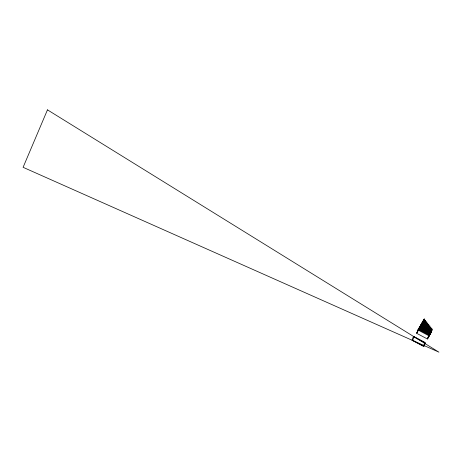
<?xml version="1.0" encoding="UTF-8"?>
<svg xmlns="http://www.w3.org/2000/svg" width="462" height="462" viewBox="0 0 462 462"><rect width="100%" height="100%" fill="white"/><g stroke="black" fill="none" stroke-linecap="round" stroke-linejoin="round"><path stroke-width="0.69" d="M420.408 326.536L421.436 323.874L432.213 329.573L430.925 332.9L427.442 339.004L416.666 333.304L417.954 329.978L424.226 318.988L424.653 319.219L424.301 319.825M417.013 332.698L418.306 329.366L429.077 335.066L427.789 338.398M417.619 331.421L418.653 328.759L429.429 334.459L428.135 337.786M417.712 331.473L418.999 328.147L429.776 333.847L428.482 337.173M418.664 329.591L419.698 326.923L430.469 332.628L429.181 335.955M419.011 328.979L420.045 326.316L430.821 332.016L429.527 335.343M419.877 327.038L420.391 325.704L431.167 331.404L429.879 334.736M419.97 327.09L420.743 325.092L431.514 330.798L430.226 334.124M420.056 327.148L421.09 324.486L431.866 330.186L430.572 333.512M421.269 324.595L421.789 323.261L431.993 328.661L431.641 329.273M421.361 324.647L422.135 322.655L430.942 327.315L430.596 327.922M421.708 324.041L422.482 322.043L429.897 325.964L429.544 326.576M421.8 324.093L422.828 321.431L428.846 324.613L428.499 325.225M421.887 324.151L423.18 320.819L427.795 323.267L427.448 323.874M422.753 322.21L423.527 320.212L426.749 321.916L426.403 322.528M423.1 321.598L423.873 319.6L425.698 320.564L425.184 321.899M423.192 321.65L424.226 318.988M427.442 339.004L428.73 335.678L432.213 329.573M428.834 336.567L430.122 333.235L419.352 327.535L418.058 330.867L418.405 330.255M416.666 333.304L417.365 332.086M425.352 321.177L425.698 320.564M417.954 329.978L428.73 335.678M413.49 336.342L411.977 340.257L423.949 346.592L425.462 342.677L413.49 336.342M413.975 336.954L412.687 340.28L423.463 345.98L424.751 342.654L413.975 336.954M47.465 109.852L23.1 167.313L438.9 352.148L47.465 109.852"/></g></svg>
